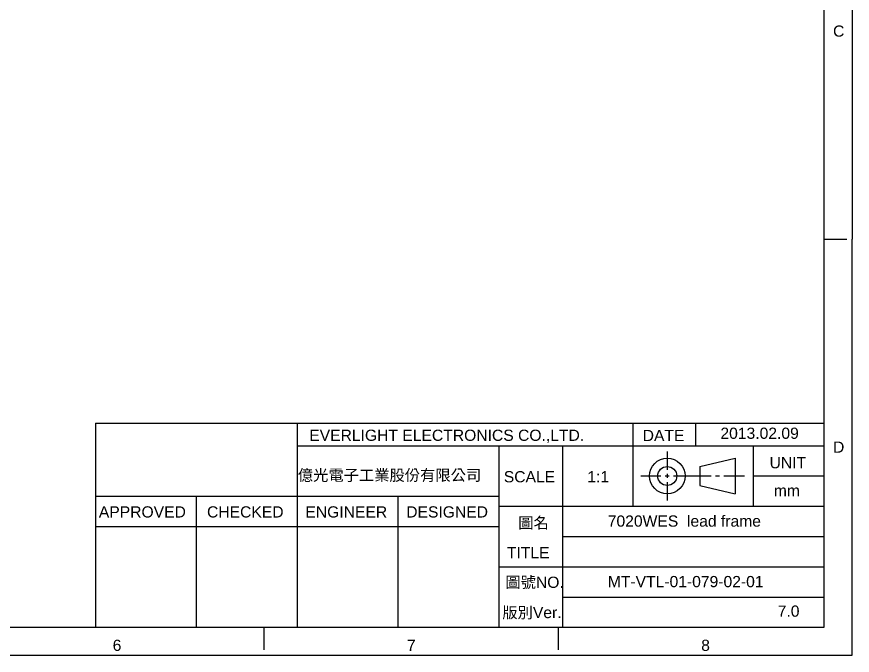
# Model space of a CAD drawing. Header units: millimetres. Extents: x -992 to 1678, y 98 to 1000.
# Drawn here: x -721 to -571.9, y 703.3 to 817.2 of the extents above; entities that cross this region are included whole.
import ezdxf

# ---------------------------------------------------------------- set-up
doc = ezdxf.new("R2010")
doc.units = ezdxf.units.MM
doc.layers.add('3', color=3, linetype='Continuous')
doc.styles.add('STYLE3', font='arial.ttf')

msp = doc.modelspace()

# ---------------------------------------------------------------- linework, layer by layer
msp.add_line((-706.9486804, 744.65364879), (-706.9486804, 708.25364879))
at = {"layer": '3', "color": 0}
for p, q in [((-576.9486804, 708.25364879), (-576.9486804, 995.25364879)), ((-571.9486804, 851.75364879), (-571.9486804, 777.50364879)), ((-571.9486804, 851.75364879), (-571.9486804, 777.50364879)), ((-576.9486804, 777.50364879), (-572.9486804, 777.50364879)), ((-576.9486804, 777.50364879), (-572.9486804, 777.50364879)), ((-571.9486804, 703.25364879), (-571.9486804, 777.50364879)), ((-571.9486804, 703.25364879), (-571.9486804, 777.50364879)), ((-706.9486804, 744.65364879), (-576.9486804, 744.65364879)), ((-670.9486804, 708.25364879), (-670.9486804, 744.65364879)), ((-611.03750811, 729.85364879), (-611.03750811, 744.65364879)), ((-599.89688775, 744.65364879), (-599.89688775, 740.65364879)), ((-670.9486804, 740.65364879), (-576.9486804, 740.65364879)), ((-634.9486804, 708.25364879), (-634.9486804, 740.65364879)), ((-623.67539778, 740.65364879), (-623.67539778, 708.25364879)), ((-604.95655527, 739.65179093), (-604.95655527, 736.37402315)), ((-589.58657007, 729.85364879), (-589.58657007, 740.65364879)), ((-599.15283249, 736.94722156), (-592.87249837, 738.4290983)), ((-592.87249837, 738.4290983), (-592.87249837, 732.07819927)), ((-599.15283249, 736.94722156), (-599.15283249, 733.56007601)), ((-609.67991141, 735.25364879), (-606.07692964, 735.25364879)), ((-605.31458769, 735.25364879), (-604.59852286, 735.25364879)), ((-604.95655527, 735.6116812), (-604.95655527, 734.89561637)), ((-603.8361809, 735.25364879), (-597.13303186, 735.25364879)), ((-596.3706899, 735.25364879), (-595.65462507, 735.25364879)), ((-594.89228312, 735.25364879), (-591.15803084, 735.25364879)), ((-589.58657007, 735.25364879), (-576.9486804, 735.25364879)), ((-604.95655527, 734.13327442), (-604.95655527, 730.85550665)), ((-599.15283249, 733.56007601), (-592.87249837, 732.07819927)), ((-706.9486804, 731.65364879), (-634.9486804, 731.65364879)), ((-688.9486804, 708.25364879), (-688.9486804, 731.65364879)), ((-652.9486804, 708.25364879), (-652.9486804, 731.65364879)), ((-634.9486804, 729.85364879), (-576.9486804, 729.85364879)), ((-706.9486804, 726.25364879), (-634.9486804, 726.25364879)), ((-623.67539778, 724.45364879), (-576.9486804, 724.45364879)), ((-634.9486804, 719.05364879), (-576.9486804, 719.05364879)), ((-623.67539778, 713.65364879), (-576.9486804, 713.65364879)), ((-986.9486804, 708.25364879), (-576.9486804, 708.25364879)), ((-676.9486804, 708.25364879), (-676.9486804, 704.25364879)), ((-624.4486804, 708.25364879), (-624.4486804, 704.25364879)), ((-991.9486804, 703.25364879), (-571.9486804, 703.25364879)), ((-991.9486804, 703.25364879), (-571.9486804, 703.25364879))]:
    msp.add_line(p, q, dxfattribs=at)
for radius in [3.17544952, 1.69357277]:
    msp.add_circle((-604.95655527, 735.25364879), radius, dxfattribs=at)

# ---------------------------------------------------------------- texts
at = {"layer": '3', "color": 0, "style": 'STYLE3'}
for s, p in [('C', (-575.38196423, 813.65277459)), ('C', (-575.38196423, 813.65277459)), ('2013.02.09', (-595.47528164, 741.88161436)), ('EVERLIGHT ELECTRONICS CO.,LTD.', (-668.83449902, 741.5196677)), ('DATE', (-609.343599, 741.47919057)), ('D', (-575.38196423, 739.40277459)), ('D', (-575.38196423, 739.40277459)), ('UNIT', (-586.70701191, 736.62093565)), ('億光電子工業股份有限公司', (-670.88137527, 734.395555)), ('SCALE', (-634.12416818, 734.1185245)), ('1:1', (-619.22519321, 734.1185245)), ('mm', (-585.94425609, 731.65007165)), ('APPROVED', (-706.3676442, 727.84233079)), ('CHECKED', (-687.07117166, 727.84233079)), ('ENGINEER', (-669.52018739, 727.84233079)), ('DESIGNED', (-651.53015654, 727.84233079)), ('圖名', (-631.55025749, 725.88912077)), ('7020WES  lead frame ', (-615.57155109, 726.20872647)), ('TITLE', (-633.57224649, 720.55215267)), ('圖號NO.', (-633.84598544, 715.28772426)), ('MT-VTL-01-079-02-01', (-615.57155109, 715.40872647)), ('版別Ver.', (-634.3878144, 709.88772426)), ('7.0', (-585.2532224, 710.13952038)), ('6', (-703.90300714, 704.03732547)), ('7', (-651.40300714, 704.03732547)), ('8', (-598.90300714, 704.03732547))]:
    msp.add_text(s, height=2, dxfattribs=at).set_placement(p)

doc.saveas('drawing.dxf')
